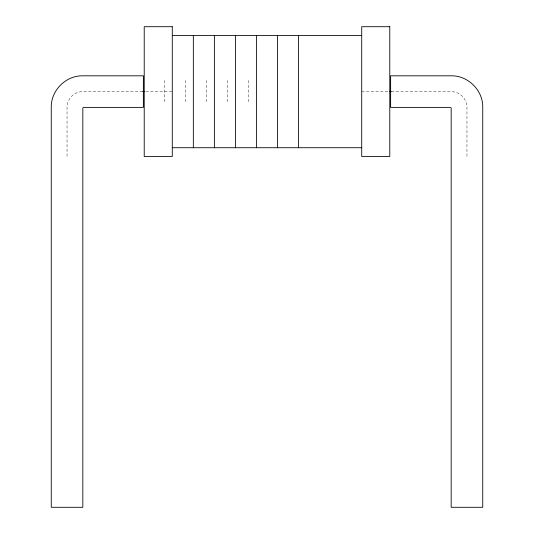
<?xml version="1.0" encoding="UTF-8"?>
<svg xmlns="http://www.w3.org/2000/svg" width="534" height="534" viewBox="0 0 534 534"><rect width="100%" height="100%" fill="white"/><g stroke="black" fill="none" stroke-linecap="round" stroke-linejoin="round"><path stroke-width="0.4" stroke-dasharray="2.67 2" d="M142.558 91.601L82.83 91.601A15.786 15.786 0 0 0 67.044 107.387L67.044 156.495M145.869 91.601L172.282 91.601M361.718 91.601L388.131 91.601M391.442 91.601L451.17 91.601A15.786 15.786 0 0 1 466.956 107.387L466.956 156.495M248.597 80.434L248.597 102.762M227.551 80.434L227.551 102.762M206.504 80.434L206.504 102.762M185.452 80.434L185.452 102.762M164.405 80.434L164.405 102.762"/><path stroke-width="0.8" d="M172.282 35.471L361.718 35.471M142.558 91.601L144.22 91.601M389.78 91.601L391.442 91.601M83.344 107.387L143.359 107.387L143.359 75.815L82.309 75.815C65.809 75.688 51.137 90.366 51.257 106.867L51.257 507.3L82.83 507.3L82.83 107.901M450.656 107.387L390.641 107.387L390.641 75.815L451.691 75.815C468.191 75.688 482.863 90.366 482.743 106.867L482.743 507.3L451.17 507.3L451.17 107.901M172.282 147.724L361.718 147.724M298.573 35.471L298.573 147.724M277.526 35.471L277.526 147.724M256.474 35.471L256.474 147.724M235.427 35.471L235.427 147.724M214.381 35.471L214.381 147.724M193.335 35.471L193.335 147.724M172.282 26.7L144.22 26.7L144.22 156.495L172.282 156.495L172.282 26.7M389.78 26.7L361.718 26.7L361.718 156.495L389.78 156.495L389.78 26.7"/></g></svg>
